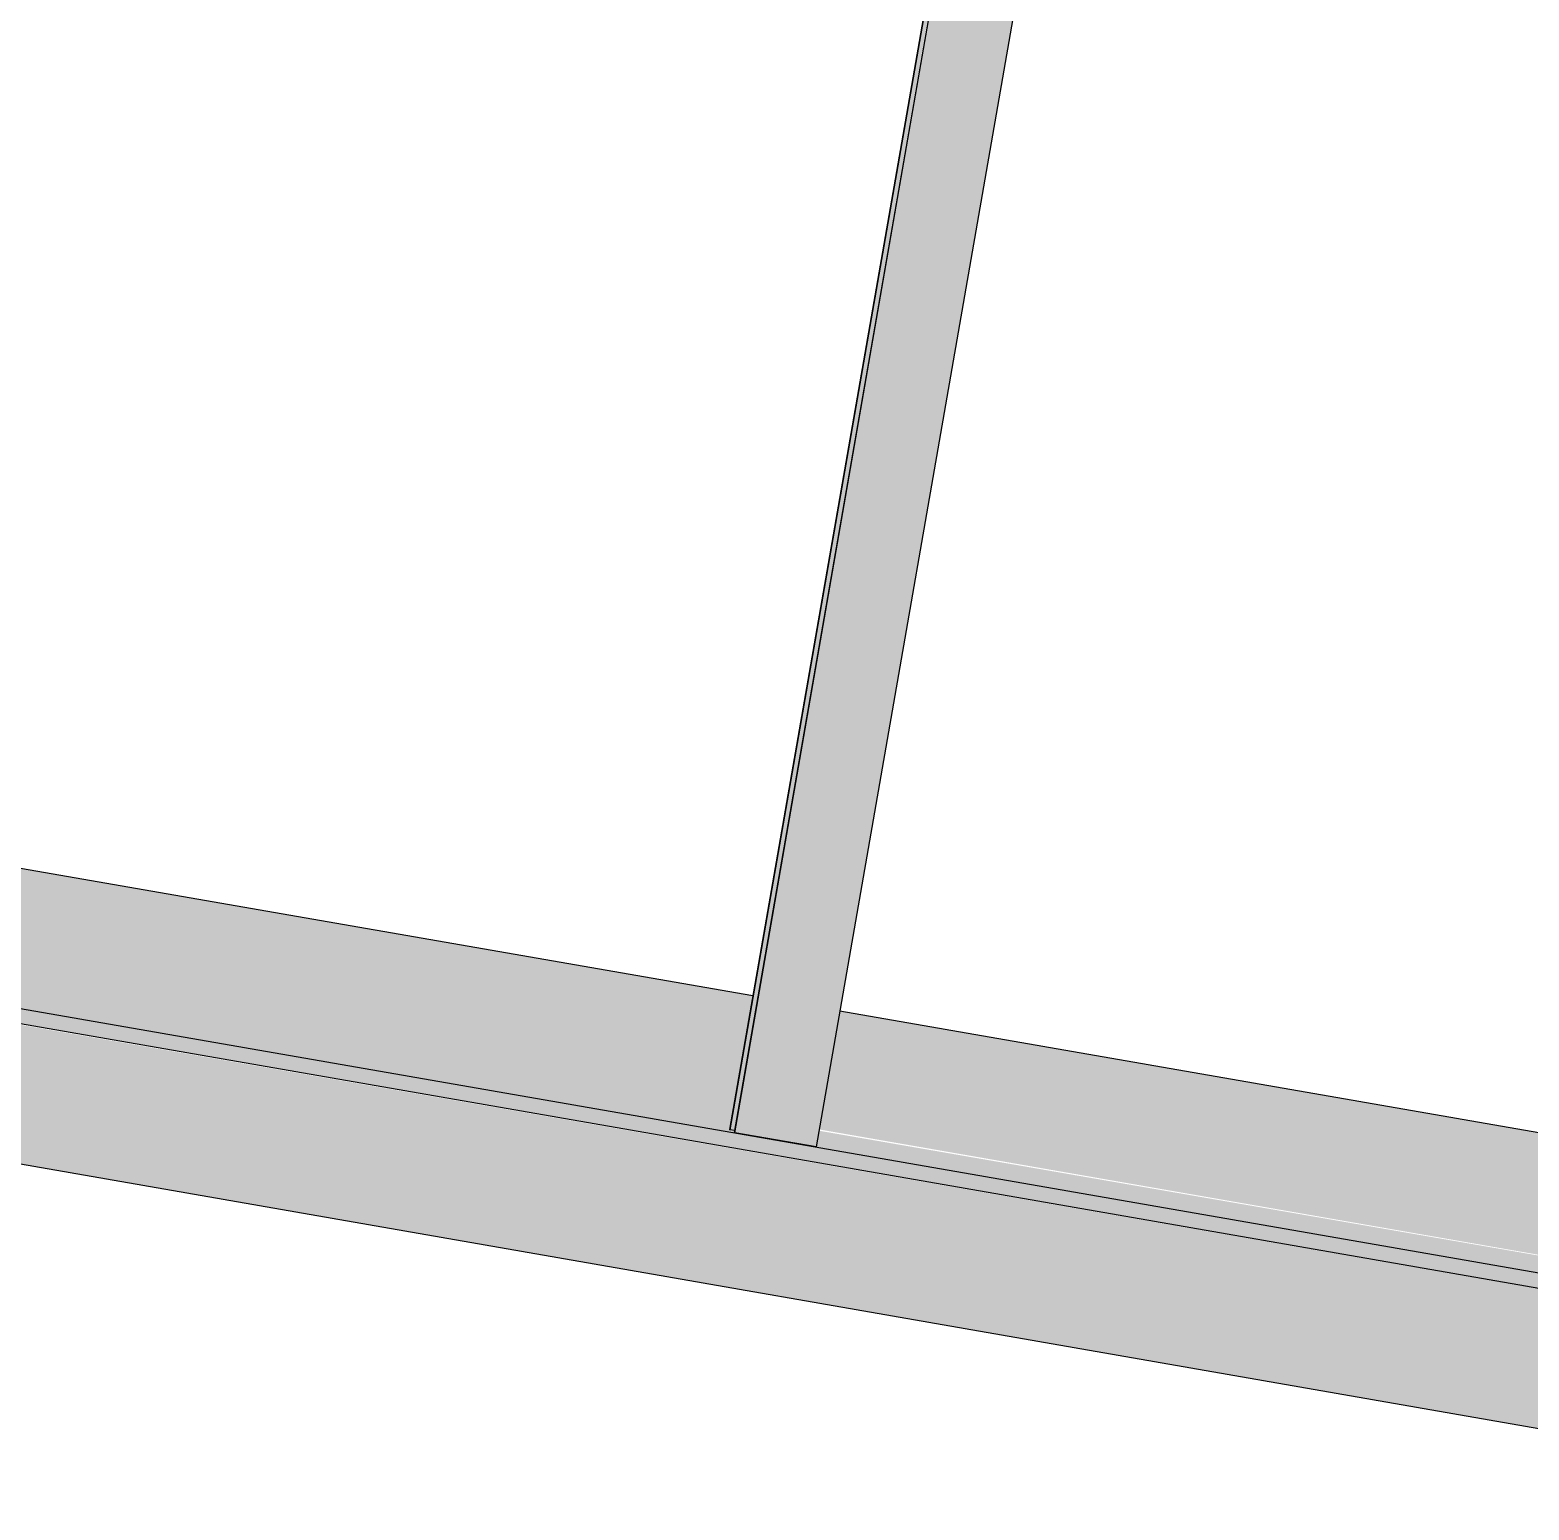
# Model space of a CAD drawing. Header units: metres. Extents: x -1164 to -1017, y 3 to 563.
# Drawn here: x -1041.025 to -1039.848, y 532.769 to 533.93 of the extents above; entities that cross this region are included whole.
import ezdxf

# ---------------------------------------------------------------- set-up
doc = ezdxf.new("R2010")
doc.units = ezdxf.units.M
doc.layers.add('A-GENM', color=7, linetype='Continuous', lineweight=35)

# ---------------------------------------------------------------- blocks, each defined once
blk = doc.blocks.new('BR08_CANOPY_BEAM - TYPE 3-5432310-DRG 2873021 - motorway level drainage')
at = {"layer": 'A-GENM', "lineweight": 25, "true_color": 0xcbc2be}
h = blk.add_hatch(color=9, dxfattribs=at)
h.paths.add_polyline_path([(-1107.1585, 532.7898), (-1107.1422, 532.8829), (-1107.2273, 532.8977), (-1107.2435, 532.8046), (-1107.1586, 532.7898)])
h.paths.add_polyline_path([(-1107.3307, 532.8198), (-1107.3145, 532.9129), (-1108.7349, 533.1604), (-1108.7511, 533.0673), (-1107.3314, 532.82)])
h.paths.add_polyline_path([(-1108.8195, 533.0792), (-1108.8033, 533.1723), (-1111.0412, 533.5622), (-1111.0496, 533.4678), (-1108.8213, 533.0795)])
h = blk.add_hatch(color=9, dxfattribs=at)
h.paths.add_polyline_path([(-1107.1584, 532.7756), (-1107.1593, 532.7772), (-1107.1593, 532.7839), (-1107.1594, 532.79), (-1107.2435, 532.8046), (-1107.2466, 532.791), (-1107.1589, 532.7757)])
h.paths.add_polyline_path([(-1107.3096, 532.8019), (-1107.3096, 532.8038), (-1107.3327, 532.8079), (-1107.3314, 532.82), (-1108.7513, 533.0663), (-1108.7535, 533.0536), (-1107.3096, 532.8019)])
h.paths.add_polyline_path([(-1108.8175, 533.0647), (-1108.8176, 533.0658), (-1108.8178, 533.0664), (-1108.8215, 533.0675), (-1108.8195, 533.0792), (-1111.0493, 533.4677), (-1111.051, 533.4538), (-1108.8178, 533.0647)])
h = blk.add_hatch(color=9, dxfattribs=at)
h.paths.add_polyline_path([(-1107.1653, 532.7504), (-1107.1618, 532.7626), (-1107.1618, 532.764), (-1107.248, 532.7787), (-1107.2504, 532.7652), (-1107.1829, 532.7535)])
h.paths.add_polyline_path([(-1107.3375, 532.7804), (-1107.3351, 532.7942), (-1109.4941, 533.1696), (-1109.4964, 533.1566), (-1107.3385, 532.7806)])
h.paths.add_polyline_path([(-1109.5648, 533.1685), (-1109.5625, 533.1823), (-1111.053, 533.4416), (-1111.0547, 533.4281), (-1109.6017, 533.1749), (-1109.5909, 533.173)])
h = blk.add_hatch(color=9, dxfattribs=at)
h.paths.add_polyline_path([(-1107.1815, 532.6573), (-1107.1653, 532.7504), (-1107.2504, 532.7652), (-1107.2666, 532.6721), (-1107.186, 532.6581)])
h.paths.add_polyline_path([(-1107.3538, 532.6873), (-1107.3385, 532.7806), (-1109.4964, 533.1566), (-1109.5126, 533.0635), (-1107.431, 532.7008)])
h.paths.add_polyline_path([(-1109.581, 533.0754), (-1109.5648, 533.1685), (-1111.0547, 533.4281), (-1111.0642, 533.3338), (-1109.6017, 533.079)])
blk.add_hatch(color=9, dxfattribs=at).paths.add_polyline_path([(-1107.1193, 532.7566), (-1107.1173, 532.7684), (-1110.0616, 533.2814), (-1110.0636, 533.2696), (-1107.1584, 532.7634)])
at = {"layer": 'A-GENM', "color": 254, "lineweight": 25, "true_color": 0xd4d4d4}
for p, q in [((-1111.0412, 533.5622), (-1108.8033, 533.1723)), ((-1110.0616, 533.2814), (-1107.1173, 532.7684)), ((-1107.1193, 532.7566), (-1110.0636, 533.2696)), ((-1108.7349, 533.1604), (-1107.3145, 532.9129)), ((-1107.3538, 532.6873), (-1109.5126, 533.0635))]:
    blk.add_line(p, q, dxfattribs=at)
blk = doc.blocks.new('Canopy_Bracing - Canopy_Bracing-V641-DRG 2873021 - motorway level drainage')
at = {"layer": 'A-GENM', "lineweight": 25, "true_color": 0xcbc2be}
for points in [[(-1108.8175, 533.0664), (-1108.6145, 534.2351), (-1108.6179, 534.2346), (-1108.8213, 533.067), (-1108.8175, 533.0664)], [(-1108.7535, 533.0536), (-1108.5496, 534.2238), (-1108.6138, 534.2339), (-1108.8175, 533.0647), (-1108.7812, 533.0584)]]:
    blk.add_hatch(color=9, dxfattribs=at).paths.add_polyline_path(points)
at = {"layer": 'A-GENM', "color": 254, "lineweight": 25, "true_color": 0xd4d4d4}
for p, q in [((-1108.618, 534.2357), (-1108.8216, 533.0672)), ((-1108.6177, 534.2356), (-1108.8213, 533.067)), ((-1108.6139, 534.235), (-1108.8178, 533.0648)), ((-1108.8175, 533.0647), (-1108.6136, 534.2349)), ((-1108.5496, 534.2238), (-1108.7535, 533.0536)), ((-1108.8213, 533.067), (-1108.8216, 533.0672)), ((-1108.8175, 533.0664), (-1108.8213, 533.067)), ((-1108.8175, 533.0647), (-1108.8178, 533.0648)), ((-1108.7535, 533.0536), (-1108.8175, 533.0647))]:
    blk.add_line(p, q, dxfattribs=at)

msp = doc.modelspace()

# ---------------------------------------------------------------- block references
at = {"layer": 'A-GENM', "color": 254, "lineweight": 25, "true_color": 0xd4d4d4}
for name in ['Canopy_Bracing - Canopy_Bracing-V641-DRG 2873021 - motorway level drainage', 'BR08_CANOPY_BEAM - TYPE 3-5432310-DRG 2873021 - motorway level drainage']:
    msp.add_blockref(name, (68.3458246, 0), dxfattribs=at)

doc.saveas('drawing.dxf')
